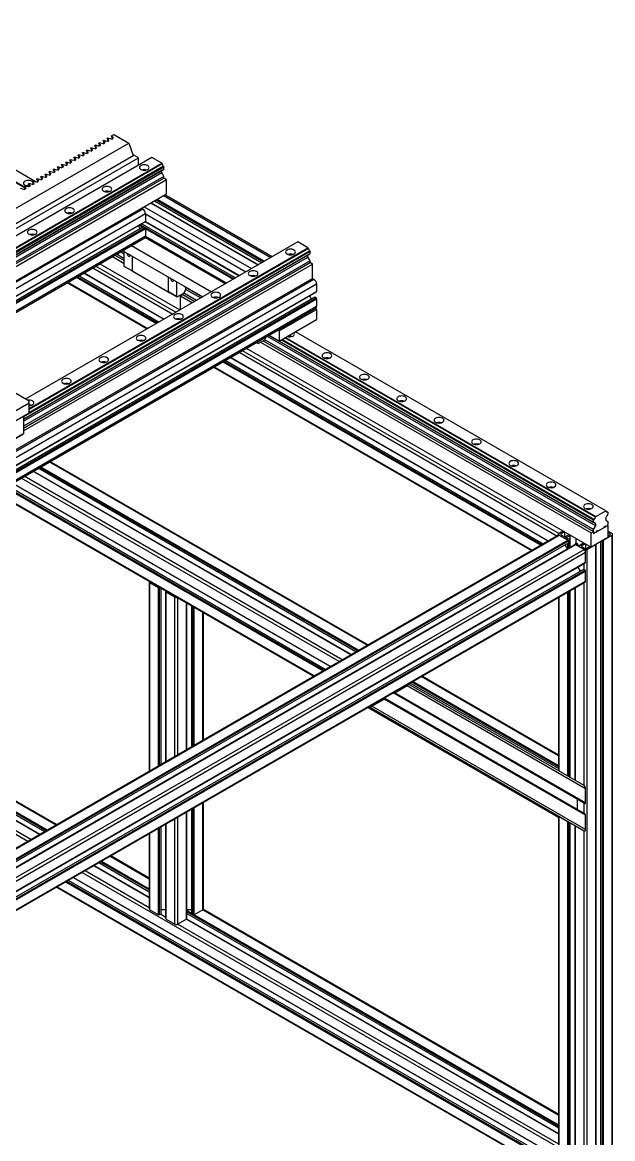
# Model space of a CAD drawing. Header units: millimetres. Extents: x 0 to 597, y 0 to 420.
# Drawn here: x 174.9 to 219.6, y 106.6 to 191.2 of the extents above; entities that cross this region are included whole.
import ezdxf

# ---------------------------------------------------------------- set-up
doc = ezdxf.new("R2010")
doc.units = ezdxf.units.MM

msp = doc.modelspace()

# ---------------------------------------------------------------- linework, layer by layer
at = {"color": 7, "linetype": 'Continuous', "lineweight": 25}
for p, q in [((175.934, 179.117), (154.967, 191.221)), ((175.087, 178.659), (154.178, 190.73)), ((154.208, 190.783), (175.053, 178.749)), ((181.631, 182.618), (181.806, 182.72)), ((181.806, 182.72), (182.938, 182.066)), ((166.025, 172.303), (182.938, 182.066)), ((180.374, 181.893), (180.391, 181.903)), ((180.374, 181.893), (180.503, 181.722)), ((180.449, 181.691), (180.374, 181.893)), ((180.687, 181.829), (180.391, 181.903)), ((180.687, 181.829), (180.817, 181.904)), ((180.688, 182.074), (180.706, 182.084)), ((180.688, 182.074), (180.817, 181.904)), ((180.763, 181.873), (180.688, 182.074)), ((181.001, 182.01), (180.706, 182.084)), ((181.001, 182.01), (181.131, 182.085)), ((181.002, 182.256), (181.02, 182.266)), ((181.002, 182.256), (181.131, 182.085)), ((181.078, 182.054), (181.002, 182.256)), ((181.315, 182.191), (181.02, 182.266)), ((181.315, 182.191), (181.446, 182.266)), ((181.317, 182.437), (181.334, 182.447)), ((181.317, 182.437), (181.446, 182.266)), ((181.392, 182.235), (181.317, 182.437)), ((181.63, 182.373), (181.334, 182.447)), ((181.63, 182.373), (181.76, 182.448)), ((181.631, 182.618), (181.76, 182.448)), ((181.706, 182.417), (181.631, 182.618)), ((182.938, 182.066), (183.288, 181.125)), ((165.607, 170.918), (183.338, 181.154)), ((179.117, 181.167), (179.134, 181.177)), ((179.117, 181.167), (179.246, 180.996)), ((179.192, 180.966), (179.117, 181.167)), ((179.43, 181.103), (179.134, 181.177)), ((179.43, 181.103), (179.56, 181.178)), ((179.431, 181.348), (179.449, 181.359)), ((179.431, 181.348), (179.56, 181.178)), ((179.506, 181.147), (179.431, 181.348)), ((179.744, 181.284), (179.449, 181.359)), ((179.744, 181.284), (179.874, 181.359)), ((179.745, 181.53), (179.763, 181.54)), ((179.745, 181.53), (179.874, 181.359)), ((179.82, 181.328), (179.745, 181.53)), ((180.058, 181.466), (179.763, 181.54)), ((180.058, 181.466), (180.188, 181.541)), ((180.06, 181.711), (180.077, 181.721)), ((180.06, 181.711), (180.188, 181.541)), ((180.135, 181.51), (180.06, 181.711)), ((180.373, 181.647), (180.077, 181.721)), ((180.373, 181.647), (180.503, 181.722)), ((183.668, 180.964), (183.338, 181.154)), ((184.679, 180.979), (165.607, 169.969)), ((165.607, 170.537), (183.668, 180.964)), ((165.607, 169.092), (185.438, 180.541)), ((185.469, 180.488), (165.607, 169.022)), ((185.57, 180.312), (165.607, 168.787)), ((185.601, 180.259), (165.607, 168.717)), ((177.545, 180.26), (177.563, 180.27)), ((177.545, 180.26), (177.674, 180.089)), ((177.621, 180.058), (177.545, 180.26)), ((177.859, 180.196), (177.563, 180.27)), ((177.859, 180.196), (177.989, 180.271)), ((177.86, 180.441), (177.877, 180.451)), ((177.86, 180.441), (177.989, 180.271)), ((177.935, 180.24), (177.86, 180.441)), ((178.173, 180.377), (177.877, 180.451)), ((178.173, 180.377), (178.303, 180.452)), ((178.174, 180.623), (178.192, 180.633)), ((178.174, 180.623), (178.303, 180.452)), ((178.249, 180.421), (178.174, 180.623)), ((178.487, 180.559), (178.192, 180.633)), ((178.487, 180.559), (178.617, 180.634)), ((178.488, 180.804), (178.506, 180.814)), ((178.488, 180.804), (178.617, 180.634)), ((178.563, 180.603), (178.488, 180.804)), ((178.801, 180.74), (178.506, 180.814)), ((178.801, 180.74), (178.931, 180.815)), ((178.803, 180.986), (178.82, 180.996)), ((178.803, 180.986), (178.931, 180.815)), ((178.878, 180.784), (178.803, 180.986)), ((179.116, 180.921), (178.82, 180.996)), ((179.116, 180.921), (179.246, 180.996)), ((183.668, 180.395), (183.668, 180.964)), ((185.438, 180.541), (184.679, 180.979)), ((185.469, 180.488), (185.438, 180.541)), ((185.57, 180.312), (185.601, 180.259)), ((185.601, 180.088), (185.601, 180.259)), ((165.607, 168.545), (185.601, 180.088)), ((165.607, 168.545), (185.57, 180.07)), ((185.469, 180.011), (165.607, 168.545)), ((165.607, 168.545), (185.438, 179.994)), ((165.607, 168.382), (185.438, 179.83)), ((185.601, 179.549), (165.763, 168.097)), ((165.881, 168.028), (185.601, 179.413)), ((175.974, 179.353), (175.992, 179.363)), ((175.974, 179.353), (176.103, 179.182)), ((176.049, 179.151), (175.974, 179.353)), ((176.287, 179.289), (175.992, 179.363)), ((176.287, 179.289), (176.417, 179.364)), ((176.288, 179.534), (176.306, 179.544)), ((176.288, 179.534), (176.417, 179.364)), ((176.364, 179.333), (176.288, 179.534)), ((176.601, 179.47), (176.306, 179.544)), ((176.601, 179.47), (176.731, 179.545)), ((176.603, 179.716), (176.62, 179.726)), ((176.603, 179.716), (176.731, 179.545)), ((176.678, 179.514), (176.603, 179.716)), ((176.916, 179.651), (176.62, 179.726)), ((176.916, 179.651), (177.046, 179.727)), ((176.917, 179.897), (176.934, 179.907)), ((176.917, 179.897), (177.046, 179.727)), ((176.992, 179.696), (176.917, 179.897)), ((177.23, 179.833), (176.934, 179.907)), ((177.23, 179.833), (177.36, 179.908)), ((177.231, 180.079), (177.249, 180.089)), ((177.231, 180.079), (177.36, 179.908)), ((177.306, 179.877), (177.231, 180.079)), ((177.544, 180.014), (177.249, 180.089)), ((177.544, 180.014), (177.674, 180.089)), ((185.469, 180.011), (185.438, 179.994)), ((185.438, 179.83), (185.438, 179.994)), ((185.601, 179.549), (185.438, 179.83)), ((185.601, 180.088), (185.57, 180.07)), ((185.601, 179.413), (185.601, 179.549)), ((185.79, 179.304), (185.601, 179.413)), ((166.069, 167.92), (185.79, 179.304)), ((175.03, 178.563), (174.735, 178.637)), ((175.03, 178.563), (175.16, 178.638)), ((175.031, 178.809), (175.049, 178.819)), ((175.031, 178.809), (175.16, 178.638)), ((175.106, 178.607), (175.031, 178.809)), ((175.344, 178.744), (175.049, 178.819)), ((175.344, 178.744), (175.474, 178.819)), ((175.346, 178.99), (175.363, 179)), ((175.346, 178.99), (175.474, 178.819)), ((175.421, 178.788), (175.346, 178.99)), ((175.659, 178.926), (175.363, 179)), ((175.659, 178.926), (175.789, 179.001)), ((175.66, 179.171), (175.677, 179.182)), ((175.66, 179.171), (175.789, 179.001)), ((175.735, 178.97), (175.66, 179.171)), ((175.973, 179.107), (175.677, 179.182)), ((175.973, 179.107), (176.103, 179.182)), ((185.79, 178.215), (185.79, 179.304)), ((167.012, 167.375), (185.79, 178.215)), ((184.899, 177.701), (193.028, 173.008)), ((185.016, 177.769), (193.146, 173.076)), ((185.064, 177.796), (193.193, 173.103)), ((185.087, 177.81), (193.216, 173.117)), ((193.794, 173.451), (185.665, 178.143)), ((183.904, 177.127), (183.998, 177.072)), ((184.606, 177.532), (192.735, 172.839)), ((184.63, 177.546), (192.759, 172.853)), ((184.21, 176.139), (168.021, 166.793)), ((184.187, 176.098), (168.045, 166.779)), ((183.942, 175.956), (191.038, 171.859)), ((184.187, 176.125), (184.187, 176.098)), ((184.187, 176.125), (191.307, 172.015)), ((184.21, 176.705), (184.21, 176.139)), ((184.21, 176.139), (191.331, 172.028)), ((184.069, 175.719), (170.12, 167.667)), ((184.187, 175.651), (170.28, 167.623)), ((184.187, 175.597), (170.343, 167.605)), ((184.21, 175.583), (170.375, 167.597)), ((183.671, 175.8), (183.805, 175.567)), ((183.753, 175.847), (184.022, 175.692)), ((183.777, 175.861), (184.045, 175.706)), ((183.824, 175.888), (190.92, 171.791)), ((184.069, 175.719), (184.187, 175.651)), ((184.187, 175.651), (184.187, 175.597)), ((184.187, 175.624), (190.873, 171.764)), ((184.187, 175.597), (184.21, 175.583)), ((184.187, 175.597), (190.85, 171.751)), ((184.21, 175.583), (184.21, 175.017)), ((171.122, 167.36), (184.148, 174.88)), ((195.757, 174.584), (175.141, 162.682)), ((183.143, 174.3), (189.204, 170.801)), ((184.191, 174.927), (190.271, 171.417)), ((196.516, 174.146), (195.757, 174.584)), ((196.679, 173.864), (174.964, 161.328)), ((174.964, 161.157), (196.679, 173.692)), ((174.964, 161.157), (196.648, 173.675)), ((196.547, 173.616), (174.964, 161.157)), ((174.964, 161.157), (196.516, 173.599)), ((174.964, 160.994), (196.516, 173.435)), ((175.403, 161.957), (196.516, 174.146)), ((196.547, 174.093), (175.403, 161.886)), ((196.648, 173.917), (175.403, 161.652)), ((181.705, 173.469), (182.598, 172.954)), ((181.894, 173.578), (182.598, 173.172)), ((182.598, 173.308), (182.012, 173.646)), ((182.337, 173.834), (182.598, 173.683)), ((182.478, 173.916), (182.598, 173.847)), ((182.478, 173.916), (182.598, 173.847)), ((182.598, 173.847), (182.478, 173.916)), ((182.478, 173.916), (182.598, 173.847)), ((182.483, 173.919), (188.544, 170.42)), ((182.598, 172.725), (182.598, 173.852)), ((183.197, 173.507), (183.197, 172.363)), ((196.547, 174.093), (196.516, 174.146)), ((196.547, 173.616), (196.516, 173.599)), ((196.516, 173.435), (196.516, 173.599)), ((196.679, 173.154), (196.516, 173.435)), ((196.648, 173.917), (196.679, 173.864)), ((196.679, 173.692), (196.648, 173.675)), ((196.679, 173.692), (196.679, 173.864)), ((196.679, 173.154), (174.964, 160.618)), ((174.964, 160.482), (196.679, 173.017)), ((174.964, 160.264), (196.868, 172.909)), ((180.762, 172.925), (186.823, 169.426)), ((183.197, 172.38), (182.598, 172.725)), ((182.645, 172.698), (182.598, 172.725)), ((183.197, 172.38), (182.645, 172.698)), ((196.679, 173.017), (196.679, 173.154)), ((196.868, 172.909), (196.679, 173.017)), ((196.868, 171.82), (196.868, 172.909)), ((132.851, 134.755), (196.962, 171.765)), ((165.755, 153.859), (196.868, 171.82)), ((178.989, 171.902), (185.05, 168.403)), ((179.013, 171.915), (185.074, 168.416)), ((179.06, 171.943), (185.121, 168.444)), ((179.178, 172.011), (185.239, 168.512)), ((179.541, 172.22), (185.602, 168.721)), ((179.565, 172.234), (185.626, 168.735)), ((185.931, 170.785), (183.197, 172.363)), ((183.244, 172.336), (183.197, 172.363)), ((185.978, 170.758), (183.244, 172.336)), ((185.931, 171.928), (185.931, 170.785)), ((185.945, 170.793), (185.945, 171.92)), ((196.868, 171.82), (196.962, 171.765)), ((133.063, 134.388), (197.174, 171.398)), ((178.285, 171.495), (184.346, 167.996)), ((186.346, 171.678), (186.345, 171.689)), ((186.558, 171.566), (186.558, 170.439)), ((187.109, 171.242), (187.109, 171.248)), ((187.109, 171.242), (188.539, 170.417)), ((187.14, 171.225), (187.109, 171.242)), ((187.109, 170.703), (187.272, 170.985)), ((187.14, 171.225), (188.539, 170.417)), ((188.539, 170.417), (187.242, 171.166)), ((187.272, 171.148), (187.242, 171.166)), ((187.272, 171.148), (188.539, 170.417)), ((187.272, 170.985), (187.272, 171.148)), ((187.272, 170.985), (188.398, 170.335)), ((197.174, 171.398), (197.174, 170.832)), ((132.922, 133.402), (197.033, 170.413)), ((133.039, 133.781), (197.15, 170.791)), ((133.039, 133.334), (197.15, 170.345)), ((133.039, 133.28), (197.15, 170.29)), ((133.063, 133.821), (197.174, 170.832)), ((133.063, 133.266), (197.174, 170.277)), ((185.931, 170.785), (185.978, 170.758)), ((186.558, 170.439), (185.945, 170.793)), ((185.945, 170.793), (185.992, 170.766)), ((185.978, 170.758), (185.992, 170.766)), ((185.992, 170.766), (186.605, 170.412)), ((186.558, 170.439), (186.605, 170.412)), ((186.605, 170.412), (187.109, 170.703)), ((186.803, 170.526), (186.855, 170.496)), ((186.855, 170.496), (187.044, 170.605)), ((186.855, 170.496), (187.766, 169.97)), ((186.855, 169.445), (186.855, 170.496)), ((186.992, 170.635), (187.044, 170.605)), ((187.044, 170.605), (187.955, 170.079)), ((188.073, 170.147), (187.109, 170.703)), ((196.634, 170.493), (196.769, 170.26)), ((197.033, 170.413), (197.15, 170.345)), ((197.15, 170.818), (197.15, 170.791)), ((197.15, 170.345), (197.15, 170.29)), ((197.15, 170.29), (197.174, 170.277)), ((197.174, 170.277), (197.174, 169.711)), ((133.001, 132.563), (197.112, 169.573)), ((133.063, 132.7), (197.174, 169.711)), ((194.346, 167.833), (197.174, 169.466)), ((197.174, 169.466), (197.05, 169.537)), ((197.174, 169.466), (197.174, 168.703)), ((194.346, 167.071), (197.174, 168.703)), ((165.607, 168.187), (175.403, 162.532)), ((193.556, 167.521), (218.157, 153.319)), ((193.556, 167.521), (218.187, 153.301)), ((218.289, 153.243), (193.556, 167.521)), ((193.556, 167.521), (218.319, 153.225)), ((193.561, 167.523), (194.346, 167.071)), ((194.221, 167.904), (194.346, 167.833)), ((194.346, 167.833), (194.346, 167.071)), ((219.078, 154.21), (195.573, 167.779)), ((192.686, 166.902), (192.585, 166.96)), ((192.585, 166.96), (192.733, 166.874)), ((192.686, 167.018), (192.686, 166.902)), ((192.686, 166.902), (192.733, 166.874)), ((192.733, 166.874), (193.238, 167.166)), ((192.931, 166.989), (217.968, 152.535)), ((193.12, 167.098), (218.157, 152.644)), ((193.238, 167.166), (193.386, 167.422)), ((218.157, 152.78), (193.238, 167.166)), ((193.415, 167.439), (218.319, 153.062)), ((218.157, 153.491), (194.489, 167.154)), ((218.187, 153.544), (194.55, 167.189)), ((218.289, 153.719), (194.753, 167.306)), ((194.814, 167.341), (218.319, 153.772)), ((190.619, 165.825), (214.695, 151.926)), ((190.643, 165.839), (214.718, 151.94)), ((191.84, 166.53), (217.968, 151.447)), ((189.363, 165.1), (213.439, 151.201)), ((190.067, 165.507), (214.143, 151.608)), ((190.091, 165.52), (214.167, 151.622)), ((190.138, 165.547), (214.214, 151.649)), ((190.256, 165.615), (214.332, 151.717)), ((175.403, 162.368), (175.403, 162.532)), ((175.403, 162.368), (165.315, 156.545)), ((175.403, 161.606), (165.315, 155.782)), ((175.403, 161.606), (175.403, 162.368)), ((174.964, 161.353), (174.964, 160.036)), ((174.964, 160.036), (174.366, 159.69)), ((174.366, 159.69), (174.917, 160.008)), ((174.964, 160.036), (174.917, 160.008)), ((200.149, 143.529), (176.074, 157.428)), ((200.267, 143.598), (176.192, 157.496)), ((200.314, 143.625), (176.239, 157.523)), ((200.338, 143.638), (176.262, 157.537)), ((201.042, 144.045), (176.966, 157.943)), ((199.763, 143.306), (175.687, 157.205)), ((199.786, 143.32), (175.711, 157.219)), ((197.641, 142.082), (173.566, 155.98)), ((197.665, 142.095), (173.589, 155.994)), ((197.712, 142.122), (173.636, 156.021)), ((197.83, 142.19), (173.754, 156.089)), ((198.193, 142.4), (174.117, 156.299)), ((198.217, 142.414), (174.141, 156.312)), ((172.861, 155.574), (196.937, 141.675)), ((218.319, 153.772), (219.078, 154.21)), ((219.109, 154.193), (219.078, 154.21)), ((219.109, 154.193), (219.21, 154.134)), ((219.241, 154.116), (219.21, 154.134)), ((219.241, 154.116), (219.241, 153.945)), ((218.187, 153.544), (218.157, 153.491)), ((218.157, 153.319), (218.157, 153.491)), ((218.157, 153.319), (218.187, 153.301)), ((218.157, 152.481), (219.241, 153.107)), ((218.289, 153.719), (218.319, 153.772)), ((218.289, 153.243), (218.319, 153.225)), ((218.319, 153.062), (218.319, 153.225)), ((219.078, 153.663), (219.109, 153.716)), ((219.078, 153.663), (219.078, 153.5)), ((219.078, 153.5), (219.241, 153.406)), ((219.194, 153.079), (219.241, 153.161)), ((219.21, 153.892), (219.241, 153.945)), ((219.217, 153.12), (219.241, 153.107)), ((219.241, 153.406), (219.241, 153.161)), ((219.241, 153.107), (219.241, 152.181)), ((215.457, 152.366), (157.582, 118.956)), ((215.492, 152.426), (215.492, 152.374)), ((215.847, 152.671), (215.54, 152.494)), ((215.54, 152.358), (216.196, 151.98)), ((215.941, 152.617), (215.691, 152.472)), ((215.691, 152.391), (215.974, 152.228)), ((215.974, 152.228), (215.974, 152.598)), ((215.974, 152.228), (216.295, 152.413)), ((216.045, 152.149), (216.38, 152.342)), ((216.38, 152.342), (216.417, 152.342)), ((216.38, 152.037), (216.38, 152.342)), ((217.968, 152.535), (218.157, 152.644)), ((217.968, 151.447), (217.968, 152.535)), ((218.157, 152.78), (218.319, 153.062)), ((218.157, 152.535), (218.157, 152.78)), ((218.157, 152.644), (218.157, 152.481)), ((218.157, 152.535), (218.204, 152.508)), ((218.204, 152.508), (218.157, 152.535)), ((218.312, 152.57), (218.204, 152.508)), ((218.312, 152.57), (218.348, 152.633)), ((218.43, 152.68), (218.348, 152.633)), ((218.43, 152.68), (218.466, 152.66)), ((218.466, 152.66), (218.43, 152.68)), ((218.931, 152.928), (218.466, 152.66)), ((218.892, 151.98), (219.547, 152.358)), ((218.931, 152.928), (218.967, 152.99)), ((219.05, 153.038), (218.967, 152.99)), ((219.05, 153.038), (219.086, 153.017)), ((219.086, 153.017), (219.05, 153.038)), ((219.194, 153.079), (219.086, 153.017)), ((219.547, 152.494), (219.241, 152.671)), ((219.396, 152.462), (219.241, 152.551)), ((219.241, 152.29), (219.396, 152.38)), ((219.596, 101.08), (219.596, 152.426)), ((157.796, 118.266), (216.196, 151.98)), ((157.796, 118.239), (216.196, 151.953)), ((157.796, 118.185), (216.243, 151.925)), ((157.86, 118.085), (216.243, 151.789)), ((157.958, 117.696), (216.771, 151.648)), ((157.958, 117.723), (216.724, 151.648)), ((215.976, 151.636), (216.158, 151.321)), ((216.219, 152.048), (216.045, 152.149)), ((216.196, 151.98), (216.219, 151.994)), ((216.196, 151.98), (216.196, 151.953)), ((216.196, 151.953), (216.243, 151.925)), ((216.196, 151.343), (216.196, 151.762)), ((216.29, 152.089), (216.219, 152.048)), ((216.219, 151.994), (216.266, 151.966)), ((216.219, 151.939), (216.219, 151.994)), ((216.219, 151.357), (216.219, 151.776)), ((216.243, 151.925), (216.243, 151.789)), ((216.266, 151.966), (216.384, 152.034)), ((216.266, 151.384), (216.266, 151.966)), ((216.384, 152.034), (216.29, 152.089)), ((216.384, 151.452), (216.384, 152.034)), ((216.724, 151.648), (216.747, 151.634)), ((216.865, 151.757), (216.747, 151.689)), ((216.747, 151.689), (216.794, 151.661)), ((216.747, 151.634), (216.747, 151.689)), ((216.794, 151.661), (216.771, 151.648)), ((216.771, 151.648), (217.426, 151.27)), ((216.832, 151.738), (216.832, 152.102)), ((216.959, 151.702), (216.865, 151.757)), ((216.889, 151.661), (216.959, 151.702)), ((217.063, 151.561), (216.889, 151.661)), ((216.959, 151.621), (216.959, 151.702)), ((217.398, 151.754), (217.063, 151.561)), ((217.52, 151.705), (217.2, 151.52)), ((217.2, 151.52), (217.483, 151.357)), ((217.398, 151.776), (217.398, 151.754)), ((217.553, 151.34), (217.553, 151.686)), ((217.624, 151.357), (217.874, 151.501)), ((217.662, 151.27), (218.317, 151.648)), ((219.241, 152.181), (217.968, 151.447)), ((218.317, 100.342), (218.317, 151.648)), ((218.341, 100.356), (218.341, 151.661)), ((218.704, 100.565), (218.704, 151.871)), ((218.821, 100.633), (218.821, 151.939)), ((218.869, 100.66), (218.869, 151.966)), ((218.892, 100.674), (218.892, 151.98)), ((156.026, 115.552), (217.544, 151.065)), ((217.544, 150.309), (217.544, 151.065)), ((155.957, 114.309), (217.402, 149.781)), ((156.002, 114.754), (217.52, 150.268)), ((156.026, 114.795), (217.544, 150.309)), ((216.955, 149.941), (217.136, 149.627)), ((217.402, 149.781), (217.52, 149.713)), ((217.52, 150.295), (217.52, 150.268)), ((156.002, 114.199), (217.52, 149.713)), ((156.002, 114.145), (217.52, 149.658)), ((156.026, 114.131), (217.544, 149.645)), ((156.026, 113.374), (217.544, 148.888)), ((217.52, 149.713), (217.52, 149.658)), ((217.52, 149.658), (217.544, 149.645)), ((217.544, 148.888), (217.544, 149.645)), ((155.991, 113.298), (217.509, 148.812)), ((184.497, 148.817), (184.497, 134.493)), ((185.201, 148.371), (184.546, 148.749)), ((185.201, 148.371), (185.224, 148.384)), ((185.201, 134.9), (185.201, 148.371)), ((185.224, 148.384), (185.272, 148.357)), ((185.224, 134.913), (185.224, 148.384)), ((185.272, 148.357), (185.317, 148.383)), ((185.272, 134.941), (185.272, 148.357)), ((185.389, 135.009), (185.389, 148.341)), ((185.798, 148.106), (185.752, 148.079)), ((185.752, 148.079), (185.799, 148.052)), ((185.752, 135.218), (185.752, 148.079)), ((185.799, 148.052), (185.776, 148.039)), ((186.431, 147.66), (185.776, 148.039)), ((185.776, 135.232), (185.776, 148.039)), ((216.196, 134.115), (216.196, 148.053)), ((216.219, 134.102), (216.219, 148.067)), ((216.266, 134.074), (216.266, 148.094)), ((216.384, 134.006), (216.384, 148.162)), ((216.747, 133.797), (216.747, 148.372)), ((216.771, 133.783), (216.771, 148.385)), ((187.322, 136.124), (187.322, 147.226)), ((187.346, 136.138), (187.346, 147.212)), ((215.492, 147.647), (215.492, 134.522)), ((187.709, 136.348), (187.709, 147.003)), ((187.827, 136.416), (187.827, 146.935)), ((187.874, 136.443), (187.874, 146.907)), ((187.897, 136.456), (187.897, 146.894)), ((188.601, 136.863), (188.601, 146.487)), ((215.492, 134.89), (204.443, 141.269)), ((215.492, 135.703), (205.147, 141.675)), ((202.966, 140.416), (203.011, 140.39)), ((217.402, 132.079), (202.966, 140.416)), ((203.011, 140.39), (203.078, 140.428)), ((203.078, 140.428), (203.101, 140.414)), ((217.52, 132.088), (203.078, 140.428)), ((203.101, 140.414), (204.028, 140.949)), ((217.544, 132.074), (203.101, 140.414)), ((217.544, 133.144), (204.028, 140.949)), ((217.426, 133.405), (204.126, 141.085)), ((215.492, 134.673), (204.254, 141.16)), ((215.492, 134.809), (204.372, 141.228)), ((215.492, 134.863), (204.419, 141.255)), ((201.361, 139.41), (202.288, 139.945)), ((202.264, 139.959), (202.331, 139.997)), ((202.288, 139.945), (202.264, 139.959)), ((202.331, 139.997), (202.286, 140.023)), ((217.544, 131.135), (202.288, 139.945)), ((217.52, 131.226), (202.331, 139.997)), ((217.52, 132.011), (203.011, 140.39)), ((201.042, 139.305), (215.457, 130.984)), ((216.771, 130.319), (201.125, 139.354)), ((216.196, 130.651), (201.125, 139.353)), ((215.54, 131.029), (201.125, 139.353)), ((217.544, 130.065), (201.361, 139.41)), ((177.468, 130.436), (169.682, 134.93)), ((168.764, 133.983), (176.189, 129.697)), ((168.784, 133.999), (176.212, 129.711)), ((169.081, 134.247), (176.575, 129.92)), ((169.171, 134.331), (176.693, 129.989)), ((169.206, 134.365), (176.74, 130.016)), ((169.224, 134.382), (176.764, 130.029)), ((217.544, 132.074), (217.544, 133.144)), ((188.601, 124.048), (188.601, 132.123)), ((216.912, 132.362), (216.912, 131.577)), ((217.52, 132.011), (217.402, 132.079)), ((217.52, 132.088), (217.52, 132.011)), ((217.544, 132.074), (217.52, 132.088)), ((187.322, 123.27), (187.322, 131.385)), ((187.346, 123.311), (187.346, 131.399)), ((187.709, 123.657), (187.709, 131.608)), ((187.827, 123.589), (187.827, 131.676)), ((187.874, 123.616), (187.874, 131.703)), ((187.897, 123.602), (187.897, 131.717)), ((217.52, 131.226), (217.52, 131.149)), ((217.544, 130.065), (217.544, 131.135)), ((185.389, 123.657), (185.389, 130.269)), ((185.752, 123.311), (185.752, 130.479)), ((185.776, 123.27), (185.776, 130.492)), ((215.423, 131.06), (215.423, 131.097)), ((215.492, 131.057), (215.492, 101.08)), ((216.196, 130.651), (215.54, 131.029)), ((216.196, 130.651), (216.196, 130.651)), ((216.196, 100.674), (216.196, 130.651)), ((216.219, 100.66), (216.219, 130.637)), ((216.266, 100.633), (216.266, 130.61)), ((216.384, 100.565), (216.384, 130.542)), ((216.747, 100.356), (216.747, 130.332)), ((217.426, 129.94), (216.771, 130.319)), ((216.771, 100.342), (216.771, 130.319)), ((184.497, 129.754), (184.497, 124.048)), ((185.201, 123.602), (185.201, 130.16)), ((185.224, 123.616), (185.224, 130.174)), ((185.272, 123.589), (185.272, 130.201)), ((184.497, 126.378), (181.573, 128.066)), ((180.294, 127.328), (184.497, 124.901)), ((180.317, 127.341), (184.497, 124.928)), ((180.68, 127.551), (184.497, 125.348)), ((180.798, 127.619), (184.497, 125.484)), ((180.845, 127.646), (184.497, 125.538)), ((180.869, 127.66), (184.497, 125.565)), ((178.172, 126.103), (215.423, 104.599)), ((178.196, 126.116), (215.446, 104.612)), ((178.243, 126.144), (215.446, 104.667)), ((178.361, 126.212), (215.492, 104.777)), ((178.724, 126.421), (215.446, 105.222)), ((178.747, 126.435), (215.423, 105.263)), ((177.468, 125.696), (215.457, 103.766)), ((184.546, 123.98), (185.201, 123.602)), ((185.224, 123.616), (185.201, 123.602)), ((185.272, 123.589), (185.224, 123.616)), ((185.389, 123.657), (185.272, 123.589)), ((185.752, 123.964), (185.389, 123.964)), ((187.709, 123.964), (187.346, 123.964)), ((187.346, 123.921), (187.709, 123.711)), ((187.346, 123.893), (187.709, 123.684)), ((187.346, 123.839), (215.492, 107.591)), ((187.346, 123.703), (215.492, 107.455)), ((187.827, 123.589), (187.709, 123.657)), ((187.874, 123.616), (187.827, 123.589)), ((187.85, 123.602), (215.492, 107.645)), ((187.897, 123.602), (187.874, 123.616)), ((187.874, 123.616), (215.492, 107.672)), ((188.552, 123.98), (187.897, 123.602)), ((215.492, 108.485), (188.591, 124.015)), ((185.776, 123.297), (185.752, 123.311)), ((185.776, 123.27), (186.431, 122.892)), ((187.322, 123.27), (186.667, 122.892)), ((187.346, 123.311), (187.322, 123.297)), ((187.322, 123.297), (215.492, 107.036)), ((187.322, 123.27), (215.492, 107.008))]:
    msp.add_line(p, q, dxfattribs=at)
at = {"color": 8, "linetype": 'Continuous', "lineweight": 25}
for p, q in [((185.577, 178.093), (193.706, 173.4)), ((183.998, 177.072), (167.107, 167.321)), ((184.116, 177.249), (192.245, 172.556)), ((184.21, 176.705), (167.531, 167.076)), ((184.21, 176.705), (191.821, 172.311)), ((184.21, 175.017), (171.032, 167.41)), ((184.21, 175.017), (190.359, 171.467)), ((180.22, 172.612), (186.281, 169.113)), ((180.456, 172.748), (186.517, 169.249)), ((178.334, 171.523), (184.395, 168.024)), ((191.298, 166.217), (215.374, 152.318)), ((191.534, 166.353), (215.54, 152.494)), ((189.412, 165.128), (213.488, 151.23)), ((200.993, 144.017), (176.918, 157.915)), ((198.872, 142.792), (174.796, 156.691)), ((199.108, 142.928), (175.032, 156.827)), ((196.986, 141.703), (172.91, 155.602)), ((157.631, 118.928), (215.54, 152.358)), ((215.691, 152.391), (215.691, 152.472)), ((219.396, 152.38), (219.396, 152.462)), ((219.547, 101.052), (219.547, 152.358)), ((157.958, 116.94), (217.426, 151.27)), ((217.662, 99.964), (217.662, 151.27)), ((217.426, 149.767), (217.426, 150.214)), ((184.546, 134.522), (184.546, 148.749)), ((217.426, 133.405), (217.426, 148.764)), ((186.431, 135.61), (186.431, 147.66)), ((186.667, 135.746), (186.667, 147.604)), ((215.54, 134.494), (215.54, 147.675)), ((188.552, 136.835), (188.552, 146.515)), ((215.492, 135.647), (205.098, 141.647)), ((215.423, 131.06), (201.091, 139.334)), ((217.426, 129.94), (201.126, 139.354)), ((169.655, 134.89), (177.419, 130.408)), ((167.914, 133.446), (175.298, 129.183)), ((168.155, 133.579), (175.534, 129.319)), ((188.552, 123.98), (188.552, 132.095)), ((217.426, 131.28), (217.426, 132.065)), ((186.431, 122.892), (186.431, 130.871)), ((186.667, 122.892), (186.667, 131.007)), ((215.54, 101.052), (215.54, 131.029)), ((184.546, 123.98), (184.546, 129.782)), ((217.426, 99.964), (217.426, 129.94)), ((181.524, 128.038), (184.497, 126.322)), ((179.638, 126.949), (184.497, 124.145)), ((179.403, 126.813), (215.423, 106.019)), ((177.517, 125.725), (215.423, 103.842)), ((185.366, 123.643), (185.752, 123.42)), ((188.552, 123.98), (215.492, 108.429)), ((186.667, 122.892), (215.492, 106.252))]:
    msp.add_line(p, q, dxfattribs=at)
at = {"color": 7, "linetype": 'Continuous', "lineweight": 25, "flags": 128}
for points in [[(184.375, 180.365), (184.299, 180.399), (184.211, 180.42), (184.116, 180.427), (184.021, 180.42), (183.933, 180.399), (183.857, 180.365), (183.799, 180.321), (183.762, 180.27), (183.749, 180.216), (183.762, 180.161), (183.799, 180.11), (183.857, 180.066), (183.933, 180.032), (184.021, 180.011), (184.116, 180.004), (184.211, 180.011), (184.299, 180.032), (184.375, 180.066), (184.434, 180.11), (184.47, 180.161), (184.483, 180.216), (184.47, 180.27), (184.434, 180.321), (184.375, 180.365)], [(175.652, 178.927), (175.684, 178.973), (175.696, 179.028), (175.684, 179.083), (175.647, 179.134), (175.589, 179.178), (175.513, 179.211), (175.425, 179.232), (175.33, 179.24), (175.235, 179.232), (175.146, 179.211), (175.07, 179.178), (175.012, 179.134), (174.975, 179.083), (174.963, 179.028), (174.975, 178.973), (175.012, 178.922), (175.07, 178.878), (175.146, 178.845), (175.235, 178.823), (175.33, 178.816), (175.409, 178.821)], [(181.547, 178.732), (181.471, 178.766), (181.383, 178.787), (181.288, 178.794), (181.193, 178.787), (181.104, 178.766), (181.028, 178.732), (180.97, 178.689), (180.933, 178.638), (180.921, 178.583), (180.933, 178.528), (180.97, 178.477), (181.028, 178.433), (181.104, 178.4), (181.193, 178.378), (181.288, 178.371), (181.383, 178.378), (181.471, 178.4), (181.547, 178.433), (181.605, 178.477), (181.642, 178.528), (181.654, 178.583), (181.642, 178.638), (181.605, 178.689), (181.547, 178.732)], [(178.718, 177.1), (178.643, 177.133), (178.554, 177.154), (178.459, 177.162), (178.364, 177.154), (178.276, 177.133), (178.2, 177.1), (178.142, 177.056), (178.105, 177.005), (178.093, 176.95), (178.105, 176.895), (178.142, 176.844), (178.2, 176.8), (178.276, 176.767), (178.364, 176.746), (178.459, 176.738), (178.554, 176.746), (178.643, 176.767), (178.718, 176.8), (178.777, 176.844), (178.813, 176.895), (178.826, 176.95), (178.813, 177.005), (178.777, 177.056), (178.718, 177.1)], [(175.89, 175.467), (175.814, 175.5), (175.726, 175.522), (175.631, 175.529), (175.536, 175.522), (175.447, 175.5), (175.372, 175.467), (175.313, 175.423), (175.277, 175.372), (175.264, 175.317), (175.277, 175.262), (175.313, 175.211), (175.372, 175.168), (175.447, 175.134), (175.536, 175.113), (175.631, 175.106), (175.726, 175.113), (175.814, 175.134), (175.89, 175.168), (175.948, 175.211), (175.985, 175.262), (175.997, 175.317), (175.985, 175.372), (175.948, 175.423), (175.89, 175.467)], [(182.811, 173.73), (182.81, 173.719), (182.819, 173.662), (182.845, 173.603), (182.883, 173.551), (182.928, 173.515), (182.973, 173.499), (183.011, 173.506), (183.037, 173.536), (183.046, 173.583), (183.046, 173.594)], [(195.453, 173.97), (195.377, 174.004), (195.289, 174.025), (195.194, 174.032), (195.099, 174.025), (195.011, 174.004), (194.935, 173.97), (194.877, 173.926), (194.84, 173.875), (194.827, 173.82), (194.84, 173.766), (194.877, 173.715), (194.935, 173.671), (195.011, 173.637), (195.099, 173.616), (195.194, 173.609), (195.289, 173.616), (195.377, 173.637), (195.453, 173.671), (195.512, 173.715), (195.548, 173.766), (195.561, 173.82), (195.548, 173.875), (195.512, 173.926), (195.453, 173.97)], [(186.11, 171.825), (186.11, 171.814), (186.119, 171.757), (186.145, 171.698), (186.183, 171.646), (186.228, 171.61), (186.273, 171.594), (186.311, 171.601), (186.337, 171.631), (186.346, 171.678), (186.346, 171.678)], [(192.625, 172.337), (192.549, 172.371), (192.461, 172.392), (192.366, 172.399), (192.271, 172.392), (192.182, 172.371), (192.106, 172.337), (192.048, 172.293), (192.011, 172.242), (191.999, 172.188), (192.011, 172.133), (192.048, 172.082), (192.106, 172.038), (192.182, 172.004), (192.271, 171.983), (192.366, 171.976), (192.461, 171.983), (192.549, 172.004), (192.625, 172.038), (192.683, 172.082), (192.72, 172.133), (192.732, 172.188), (192.72, 172.242), (192.683, 172.293), (192.625, 172.337)], [(189.796, 170.704), (189.721, 170.738), (189.632, 170.759), (189.537, 170.766), (189.442, 170.759), (189.354, 170.738), (189.278, 170.704), (189.22, 170.661), (189.183, 170.61), (189.171, 170.555), (189.183, 170.5), (189.22, 170.449), (189.278, 170.405), (189.354, 170.371), (189.442, 170.35), (189.537, 170.343), (189.632, 170.35), (189.721, 170.371), (189.796, 170.405), (189.855, 170.449), (189.891, 170.5), (189.904, 170.555), (189.891, 170.61), (189.855, 170.661), (189.796, 170.704)], [(186.968, 169.072), (186.892, 169.105), (186.804, 169.126), (186.709, 169.134), (186.614, 169.126), (186.525, 169.105), (186.45, 169.072), (186.391, 169.028), (186.355, 168.977), (186.342, 168.922), (186.355, 168.867), (186.391, 168.816), (186.45, 168.772), (186.525, 168.739), (186.614, 168.718), (186.709, 168.71), (186.804, 168.718), (186.892, 168.739), (186.968, 168.772), (187.026, 168.816), (187.063, 168.867), (187.075, 168.922), (187.063, 168.977), (187.026, 169.028), (186.968, 169.072)], [(184.14, 167.439), (184.064, 167.472), (183.975, 167.494), (183.88, 167.501), (183.785, 167.494), (183.697, 167.472), (183.621, 167.439), (183.563, 167.395), (183.526, 167.344), (183.514, 167.289), (183.526, 167.234), (183.563, 167.183), (183.621, 167.139), (183.697, 167.106), (183.785, 167.085), (183.88, 167.077), (183.975, 167.085), (184.064, 167.106), (184.14, 167.139), (184.198, 167.183), (184.235, 167.234), (184.247, 167.289), (184.235, 167.344), (184.198, 167.395), (184.14, 167.439)], [(195.388, 167.448), (195.446, 167.492), (195.483, 167.543), (195.495, 167.598), (195.483, 167.653), (195.446, 167.704), (195.445, 167.705)], [(181.311, 165.806), (181.235, 165.84), (181.147, 165.861), (181.052, 165.868), (180.957, 165.861), (180.869, 165.84), (180.793, 165.806), (180.734, 165.762), (180.698, 165.711), (180.685, 165.656), (180.698, 165.602), (180.734, 165.551), (180.793, 165.507), (180.869, 165.473), (180.957, 165.452), (181.052, 165.445), (181.147, 165.452), (181.235, 165.473), (181.311, 165.507), (181.369, 165.551), (181.406, 165.602), (181.419, 165.656), (181.406, 165.711), (181.369, 165.762), (181.311, 165.806)], [(198.216, 165.816), (198.275, 165.859), (198.311, 165.911), (198.324, 165.965), (198.311, 166.02), (198.275, 166.071), (198.216, 166.115), (198.14, 166.149), (198.052, 166.17), (197.957, 166.177), (197.862, 166.17), (197.774, 166.149), (197.698, 166.115), (197.639, 166.071), (197.603, 166.02), (197.59, 165.965), (197.603, 165.911), (197.639, 165.859), (197.698, 165.816), (197.774, 165.782), (197.862, 165.761), (197.957, 165.754), (198.052, 165.761), (198.14, 165.782), (198.216, 165.816)], [(178.483, 164.173), (178.407, 164.207), (178.318, 164.228), (178.224, 164.235), (178.129, 164.228), (178.04, 164.207), (177.964, 164.173), (177.906, 164.129), (177.869, 164.078), (177.857, 164.024), (177.869, 163.969), (177.906, 163.918), (177.964, 163.874), (178.04, 163.84), (178.129, 163.819), (178.224, 163.812), (178.318, 163.819), (178.407, 163.84), (178.483, 163.874), (178.541, 163.918), (178.578, 163.969), (178.59, 164.024), (178.578, 164.078), (178.541, 164.129), (178.483, 164.173)], [(201.045, 164.183), (201.103, 164.227), (201.14, 164.278), (201.152, 164.333), (201.14, 164.387), (201.103, 164.438), (201.045, 164.482), (200.969, 164.516), (200.88, 164.537), (200.785, 164.544), (200.691, 164.537), (200.602, 164.516), (200.526, 164.482), (200.468, 164.438), (200.431, 164.387), (200.419, 164.333), (200.431, 164.278), (200.468, 164.227), (200.526, 164.183), (200.602, 164.149), (200.691, 164.128), (200.785, 164.121), (200.88, 164.128), (200.969, 164.149), (201.045, 164.183)], [(175.403, 162.179), (175.49, 162.186), (175.578, 162.207), (175.654, 162.241), (175.713, 162.285), (175.749, 162.336), (175.762, 162.391), (175.749, 162.446), (175.713, 162.497), (175.654, 162.54)], [(203.873, 162.55), (203.931, 162.594), (203.968, 162.645), (203.981, 162.7), (203.968, 162.754), (203.931, 162.806), (203.873, 162.849), (203.797, 162.883), (203.709, 162.904), (203.614, 162.911), (203.519, 162.904), (203.431, 162.883), (203.355, 162.849), (203.296, 162.806), (203.26, 162.754), (203.247, 162.7), (203.26, 162.645), (203.296, 162.594), (203.355, 162.55), (203.431, 162.516), (203.519, 162.495), (203.614, 162.488), (203.709, 162.495), (203.797, 162.516), (203.873, 162.55)], [(175.573, 162.206), (175.49, 162.225), (175.403, 162.232)], [(206.702, 160.917), (206.76, 160.961), (206.796, 161.012), (206.809, 161.067), (206.796, 161.122), (206.76, 161.173), (206.702, 161.217), (206.626, 161.25), (206.537, 161.271), (206.442, 161.279), (206.347, 161.271), (206.259, 161.25), (206.183, 161.217), (206.125, 161.173), (206.088, 161.122), (206.076, 161.067), (206.088, 161.012), (206.125, 160.961), (206.183, 160.917), (206.259, 160.884), (206.347, 160.862), (206.442, 160.855), (206.537, 160.862), (206.626, 160.884), (206.702, 160.917)], [(209.53, 159.284), (209.588, 159.328), (209.625, 159.379), (209.637, 159.434), (209.625, 159.489), (209.588, 159.54), (209.53, 159.584), (209.454, 159.617), (209.366, 159.639), (209.271, 159.646), (209.176, 159.639), (209.087, 159.617), (209.011, 159.584), (208.953, 159.54), (208.917, 159.489), (208.904, 159.434), (208.917, 159.379), (208.953, 159.328), (209.011, 159.284), (209.087, 159.251), (209.176, 159.23), (209.271, 159.222), (209.366, 159.23), (209.454, 159.251), (209.53, 159.284)], [(212.358, 157.652), (212.417, 157.695), (212.453, 157.746), (212.466, 157.801), (212.453, 157.856), (212.417, 157.907), (212.358, 157.951), (212.282, 157.985), (212.194, 158.006), (212.099, 158.013), (212.004, 158.006), (211.916, 157.985), (211.84, 157.951), (211.782, 157.907), (211.745, 157.856), (211.732, 157.801), (211.745, 157.746), (211.782, 157.695), (211.84, 157.652), (211.916, 157.618), (212.004, 157.597), (212.099, 157.59), (212.194, 157.597), (212.282, 157.618), (212.358, 157.652)], [(215.187, 156.019), (215.245, 156.063), (215.282, 156.114), (215.294, 156.168), (215.282, 156.223), (215.245, 156.274), (215.187, 156.318), (215.111, 156.352), (215.022, 156.373), (214.928, 156.38), (214.833, 156.373), (214.744, 156.352), (214.668, 156.318), (214.61, 156.274), (214.573, 156.223), (214.561, 156.168), (214.573, 156.114), (214.61, 156.063), (214.668, 156.019), (214.744, 155.985), (214.833, 155.964), (214.928, 155.957), (215.022, 155.964), (215.111, 155.985), (215.187, 156.019)], [(218.015, 154.386), (218.074, 154.43), (218.11, 154.481), (218.123, 154.536), (218.11, 154.59), (218.074, 154.641), (218.015, 154.685), (217.939, 154.719), (217.851, 154.74), (217.756, 154.747), (217.661, 154.74), (217.573, 154.719), (217.497, 154.685), (217.438, 154.641), (217.402, 154.59), (217.389, 154.536), (217.402, 154.481), (217.438, 154.43), (217.497, 154.386), (217.573, 154.352), (217.661, 154.331), (217.756, 154.324), (217.851, 154.331), (217.939, 154.352), (218.015, 154.386)]]:
    msp.add_lwpolyline(points, dxfattribs=at)
at = {"color": 7, "linetype": 'Continuous', "lineweight": 25}
for centre, radius, start, end in [((185.708, 180.509), 0.24, 185.0015, 234.99976), ((184.116, 179.453), 0.604, 72.86639, 107.13476), ((175.33, 178.263), 0.606, 84.12898, 107.07141), ((181.288, 177.821), 0.604, 72.86666, 107.13481), ((178.459, 176.188), 0.604, 72.86579, 107.13336), ((183.75, 176.684), 0.461, 2.60547, 57.39513), ((175.631, 174.555), 0.604, 72.86718, 107.13201), ((184.072, 174.997), 0.139, 302.94483, 8.36834), ((195.194, 173.058), 0.604, 72.86639, 107.13465), ((196.786, 174.114), 0.24, 185.00095, 234.99996), ((192.366, 171.425), 0.604, 72.86674, 107.13457), ((196.713, 171.377), 0.461, 2.60569, 57.39497), ((189.537, 169.793), 0.604, 72.8661, 107.13312), ((197.031, 169.692), 0.144, 304.05837, 7.25481), ((186.709, 168.16), 0.604, 72.86744, 107.13178), ((183.88, 166.527), 0.604, 72.86744, 107.13178), ((195.127, 167.953), 0.568, 251.12897, 297.32937), ((195.129, 166.836), 0.604, 72.86657, 107.13473), ((197.957, 165.203), 0.604, 72.86662, 107.13494), ((181.052, 164.894), 0.604, 72.86674, 107.13457), ((200.785, 163.57), 0.604, 72.86662, 107.13494), ((178.224, 163.261), 0.604, 72.8661, 107.13312), ((175.394, 162.031), 0.572, 62.95207, 100.04015), ((203.614, 161.937), 0.604, 72.86628, 107.13503), ((206.442, 160.305), 0.604, 72.86669, 107.13435), ((209.271, 158.672), 0.604, 72.86739, 107.13418), ((212.099, 157.039), 0.604, 72.86669, 107.13435), ((214.928, 155.406), 0.604, 72.8661, 107.13494), ((217.756, 153.773), 0.604, 72.8661, 107.13494), ((219.173, 154.187), 0.0648, 175.35776, 304.63148), ((218.05, 153.74), 0.24, 304.9964, 355.0036), ((218.224, 153.248), 0.0648, 355.35278, 124.63647), ((219.348, 153.695), 0.24, 124.9988, 175.0012), ((215.68, 152.277), 0.258, 122.69653, 163.02808), ((215.492, 152.29), 0.0838, 54.39085, 114.29829), ((215.566, 152.426), 0.0728, 110.77978, 249.21785), ((215.707, 152.432), 0.0437, 110.7689, 249.23899), ((219.381, 152.421), 0.0437, 290.78369, 69.2242), ((219.522, 152.426), 0.0728, 290.77978, 69.21785), ((217.288, 151.054), 0.256, 2.60674, 57.39247), ((217.544, 151.497), 0.256, 242.60879, 297.392), ((217.553, 151.493), 0.154, 242.60046, 297.39691), ((217.465, 148.878), 0.0799, 304.05966, 7.25246), ((184.57, 148.816), 0.0719, 151.45362, 249.71565), ((186.549, 147.889), 0.258, 242.70302, 283.0287), ((215.493, 131.048), 0.0719, 170.28979, 268.539), ((184.58, 124.057), 0.0838, 185.70474, 245.61893), ((188.518, 124.057), 0.0838, 294.37412, 354.3021), ((186.549, 123.119), 0.256, 242.60852, 297.39227)]:
    msp.add_arc(centre, radius, start, end, dxfattribs=at)
for centre, major_axis, ratio, start_param, end_param in [((203.91, 141.017), (0.202, 0.054), 0.51759, 5.190086, 6.333856), ((201.243, 139.478), (0.202, 0.054), 0.51759, 4.046316, 5.190086), ((217.426, 133.212), (-0.054, 0.202), 0.517638, 4.234807, 5.805604), ((217.426, 130.133), (-0.054, 0.202), 0.517638, 2.664011, 4.234807)]:
    msp.add_ellipse(centre, major_axis=major_axis, ratio=ratio, start_param=start_param, end_param=end_param, dxfattribs=at)

doc.saveas('drawing.dxf')
